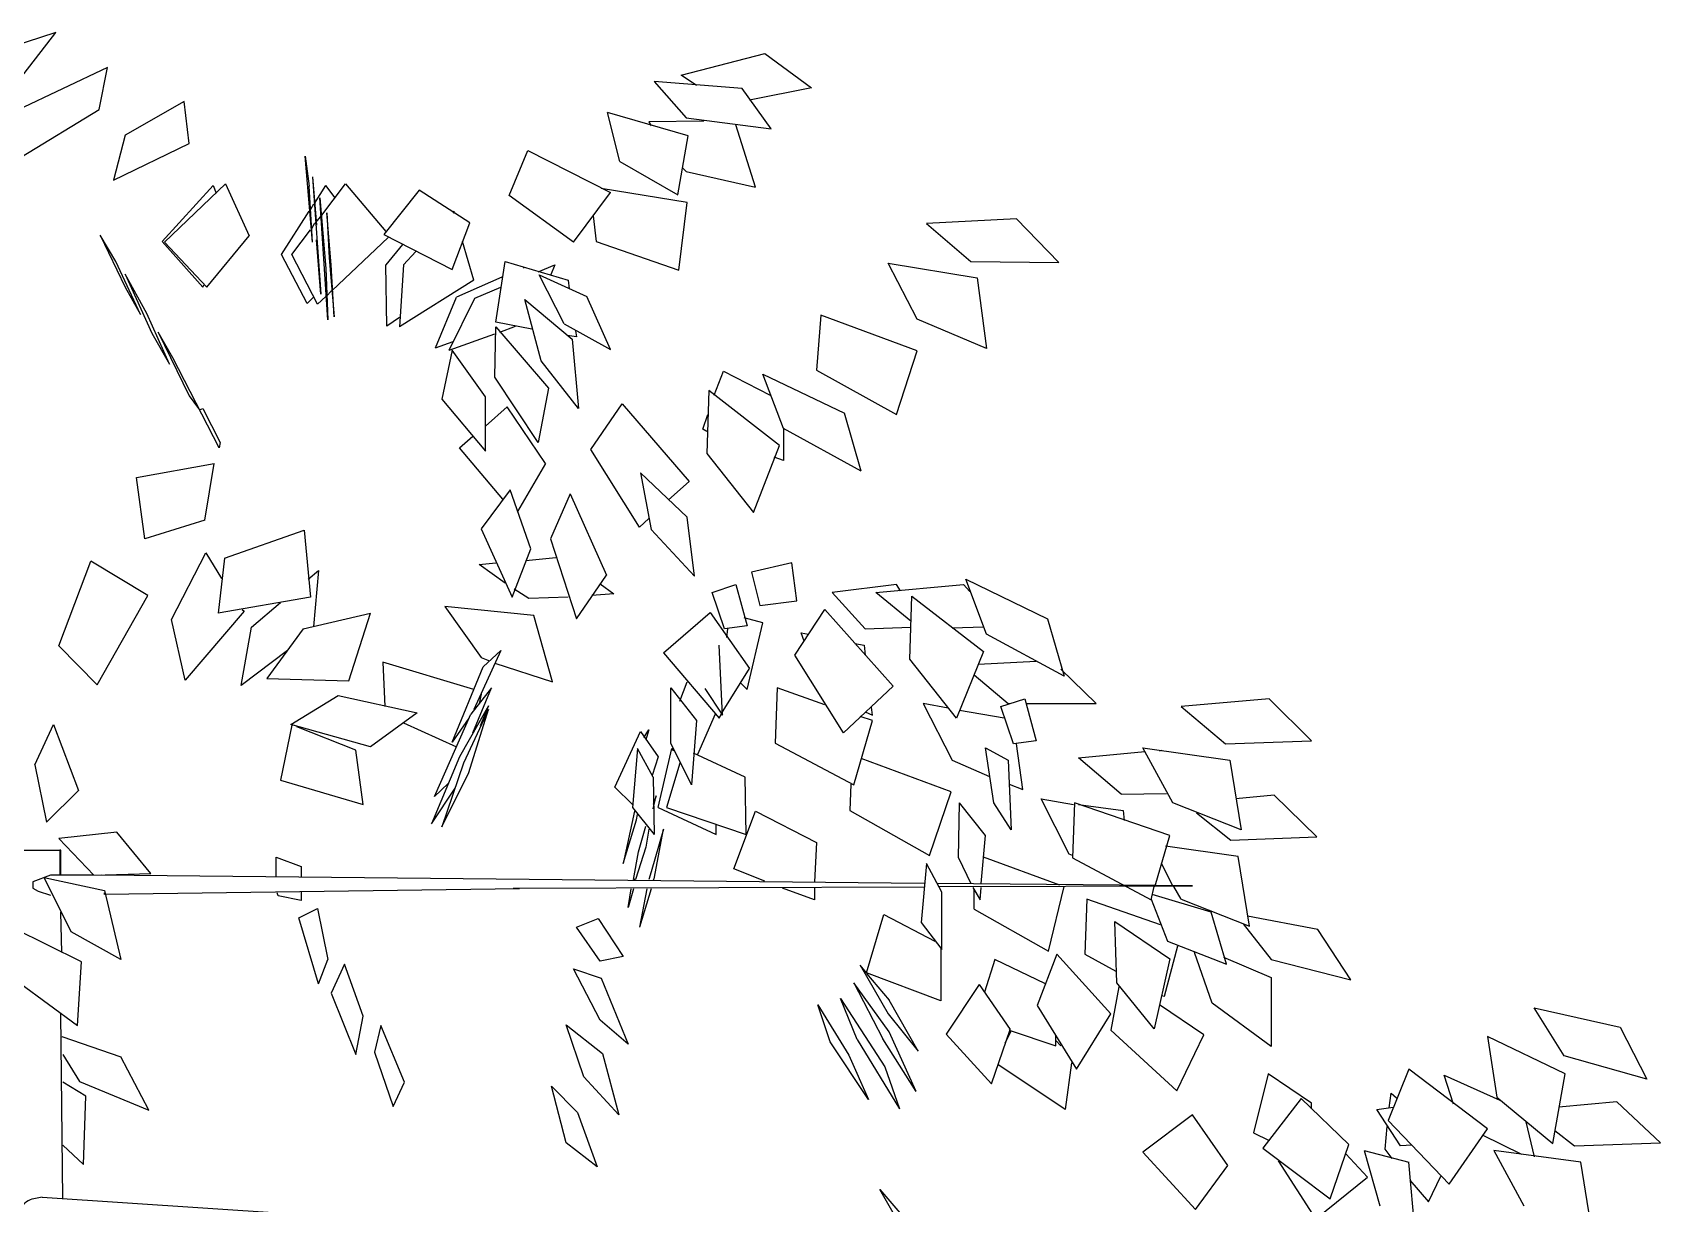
# Model space of a CAD drawing. Header units: millimetres. Extents: x 563079 to 571925, y 2063830 to 2067381.
# Drawn here: x 570873.1 to 570880.58, y 2066601.47 to 2066606.85 of the extents above; entities that cross this region are included whole.
import ezdxf

# ---------------------------------------------------------------- set-up
doc = ezdxf.new("R2010")
doc.units = ezdxf.units.MM
doc.header["$MEASUREMENT"] = 0
doc.layers.add('SO', color=48, linetype='Continuous')

# ---------------------------------------------------------------- blocks, each defined once
blk = doc.blocks.new('fasfsfsdf')
at = {"color": 99, "linetype": 'ByBlock'}
for p, q in [((596094.3826, 2065640.8156), (596094.0211, 2065640.6979)), ((596094.2114, 2065640.5944), (596094.3826, 2065640.8156)), ((596097.2559, 2065640.6194), (596097.6413, 2065640.7193)), ((596097.6413, 2065640.7193), (596097.8553, 2065640.5623)), ((596094.6205, 2065640.655), (596094.2066, 2065640.4588)), ((596094.5824, 2065640.4624), (596094.6205, 2065640.655)), ((596097.1322, 2065640.5908), (596097.2797, 2065640.4231)), ((596097.5366, 2065640.5587), (596097.1322, 2065640.5908)), ((596097.3273, 2065640.573), (596097.2559, 2065640.6194)), ((596097.6698, 2065640.3732), (596097.5366, 2065640.5587)), ((596097.8553, 2065640.5623), (596097.5699, 2065640.5052)), ((596094.2257, 2065640.2447), (596094.5824, 2065640.4624)), ((596094.9725, 2065640.4981), (596094.7014, 2065640.3446)), ((596094.9963, 2065640.3054), (596094.9725, 2065640.4981)), ((596097.2892, 2065640.3411), (596096.9182, 2065640.4481)), ((596096.9753, 2065640.2233), (596096.9182, 2065640.4481)), ((596097.3606, 2065640.4089), (596097.1085, 2065640.4053)), ((596097.1085, 2065640.4053), (596097.118, 2065640.3875)), ((596097.2797, 2065640.4231), (596097.6698, 2065640.3732)), ((596097.5984, 2065640.1056), (596097.5081, 2065640.391)), ((596094.7014, 2065640.3446), (596094.649, 2065640.1377)), ((596094.649, 2065640.1377), (596094.9963, 2065640.3054)), ((596097.2417, 2065640.0699), (596097.2892, 2065640.3411)), ((596095.5624, 2065639.8523), (596095.5291, 2065640.2483)), ((596095.5291, 2065640.2483), (596095.5481, 2065640.1092)), ((596096.4663, 2065640.0664), (596096.5519, 2065640.2733)), ((596096.5519, 2065640.2733), (596096.9324, 2065640.0806)), ((596096.9753, 2065640.2233), (596097.2417, 2065640.0699)), ((596095.5624, 2065640.152), (596095.5814, 2065639.9308)), ((596095.5624, 2065640.152), (596095.6005, 2065639.6132)), ((596097.2607, 2065640.1948), (596097.2797, 2065640.177)), ((596097.2797, 2065640.177), (596097.5984, 2065640.1056)), ((596094.8726, 2065639.8559), (596095.1057, 2065640.1127)), ((596095.1628, 2065640.1199), (596094.8821, 2065639.8523)), ((596095.1057, 2065640.1127), (596095.12, 2065640.0771)), ((596095.1628, 2065640.1199), (596095.2722, 2065639.8808)), ((596095.5624, 2065639.8523), (596095.5481, 2065640.1092)), ((596095.5719, 2065640.0307), (596095.6242, 2065640.1127)), ((596095.6005, 2065639.97), (596095.7146, 2065640.1199)), ((596095.6671, 2065640.0557), (596095.6242, 2065640.1127)), ((596095.7146, 2065640.1199), (596095.9002, 2065639.9022)), ((596096.0524, 2065640.0913), (596095.8906, 2065639.888)), ((596096.2855, 2065639.9415), (596096.0524, 2065640.0913)), ((596096.7612, 2065639.8523), (596096.4663, 2065640.0664)), ((596096.7612, 2065639.8523), (596096.9324, 2065640.0806)), ((596097.2845, 2065640.0342), (596096.8896, 2065640.0985)), ((596095.4197, 2065639.7952), (596095.5481, 2065639.995)), ((596095.5672, 2065640.0271), (596095.5529, 2065640.0021)), ((596095.6338, 2065639.4955), (596095.5957, 2065640.0557)), ((596095.5957, 2065640.0557), (596095.6242, 2065639.731)), ((596096.2094, 2065639.9879), (596096.2141, 2065639.995)), ((596096.2141, 2065639.9843), (596096.2141, 2065639.995)), ((596097.2464, 2065639.7238), (596097.2845, 2065640.0342)), ((596095.5576, 2065639.9129), (596095.5719, 2065639.9379)), ((596095.5719, 2065639.9379), (596095.5767, 2065639.9415)), ((596095.5767, 2065639.9415), (596095.6005, 2065639.97)), ((596095.648, 2065639.7488), (596095.629, 2065639.9879)), ((596095.629, 2065639.9879), (596095.6385, 2065639.7809)), ((596096.2046, 2065639.7274), (596096.2855, 2065639.9415)), ((596096.8516, 2065639.9736), (596096.8659, 2065639.8559)), ((596098.7972, 2065639.9593), (596098.3834, 2065639.9379)), ((596098.3834, 2065639.9379), (596098.5879, 2065639.7631)), ((596098.9923, 2065639.7595), (596098.7972, 2065639.9593)), ((596094.6585, 2065639.7631), (596094.5872, 2065639.8844)), ((596094.5872, 2065639.8844), (596094.7014, 2065639.6454)), ((596094.8726, 2065639.8559), (596095.0581, 2065639.6454)), ((596094.8821, 2065639.8523), (596095.0772, 2065639.6454)), ((596095.0772, 2065639.6454), (596095.2722, 2065639.8808)), ((596095.4673, 2065639.7952), (596095.5529, 2065639.9094)), ((596095.6005, 2065639.6132), (596095.5814, 2065639.863)), ((596095.9097, 2065639.8737), (596095.6528, 2065639.6311)), ((596095.8906, 2065639.888), (596096.2046, 2065639.7274)), ((596095.9763, 2065639.8416), (596095.9002, 2065639.7488)), ((596096.3045, 2065639.6775), (596096.2522, 2065639.8559)), ((596096.8659, 2065639.8559), (596097.2464, 2065639.7238)), ((596095.5386, 2065639.5704), (596095.4197, 2065639.7952)), ((596095.5862, 2065639.5669), (596095.4673, 2065639.7952)), ((596095.6385, 2065639.7809), (596095.6623, 2065639.5098)), ((596095.981, 2065639.7488), (596096.0381, 2065639.8095)), ((596094.7727, 2065639.5205), (596094.6585, 2065639.7631)), ((596094.8013, 2065639.524), (596094.7014, 2065639.706)), ((596094.7014, 2065639.706), (596094.825, 2065639.4348)), ((596095.6242, 2065639.731), (596095.6338, 2065639.4955)), ((596095.6623, 2065639.5098), (596095.648, 2065639.7488)), ((596095.9049, 2065639.467), (596095.9002, 2065639.7488)), ((596095.981, 2065639.7488), (596095.962, 2065639.4634)), ((596096.433, 2065639.6917), (596096.2236, 2065639.599)), ((596096.4044, 2065639.4848), (596096.4472, 2065639.7631)), ((596096.4472, 2065639.7631), (596096.7374, 2065639.6775)), ((596096.5329, 2065639.7345), (596096.5376, 2065639.7381)), ((596096.5995, 2065639.7167), (596096.6756, 2065639.7488)), ((596096.6042, 2065639.7024), (596096.823, 2065639.6025)), ((596096.7184, 2065639.4777), (596096.6042, 2065639.7024)), ((596096.6756, 2065639.7488), (596096.6565, 2065639.6989)), ((596098.3406, 2065639.4991), (596098.2074, 2065639.756)), ((596098.2074, 2065639.756), (596098.6165, 2065639.6882)), ((596098.5879, 2065639.7631), (596098.9923, 2065639.7595)), ((596094.7014, 2065639.6454), (596094.7727, 2065639.5205)), ((596095.0581, 2065639.6454), (596095.0629, 2065639.6561)), ((596095.648, 2065639.6275), (596095.629, 2065639.6061)), ((596095.6528, 2065639.6311), (596095.648, 2065639.6275)), ((596096.3045, 2065639.6775), (596095.962, 2065639.4634)), ((596096.3093, 2065639.5954), (596096.4282, 2065639.6454)), ((596096.7374, 2065639.6775), (596096.7422, 2065639.6382)), ((596098.6165, 2065639.6882), (596098.6593, 2065639.3635)), ((596095.5386, 2065639.5704), (596095.5672, 2065639.599)), ((596095.6242, 2065639.6025), (596095.5862, 2065639.5669)), ((596095.629, 2065639.6061), (596095.6242, 2065639.6025)), ((596096.1285, 2065639.3671), (596096.2236, 2065639.599)), ((596096.1903, 2065639.3564), (596096.3093, 2065639.5954)), ((596096.5376, 2065639.5883), (596096.7564, 2065639.4063)), ((596096.6137, 2065639.3064), (596096.5376, 2065639.5883)), ((596096.9324, 2065639.3599), (596096.823, 2065639.6025)), ((596094.9059, 2065639.2921), (596094.8013, 2065639.524)), ((596095.962, 2065639.5062), (596095.9049, 2065639.467)), ((596096.5709, 2065639.4527), (596096.4044, 2065639.4848)), ((596096.4234, 2065639.4384), (596096.4948, 2065639.467)), ((596096.7184, 2065639.4777), (596096.9324, 2065639.3599)), ((596097.8981, 2065639.5169), (596097.8791, 2065639.2636)), ((596098.3406, 2065639.3528), (596097.8981, 2065639.5169)), ((596098.6593, 2065639.3635), (596098.3406, 2065639.4991)), ((596094.825, 2065639.4348), (596094.9059, 2065639.2921)), ((596094.9202, 2065639.3207), (596094.8536, 2065639.4384)), ((596094.8536, 2065639.4384), (596094.9963, 2065639.1459)), ((596096.1285, 2065639.3671), (596096.2094, 2065639.3956)), ((596096.1903, 2065639.3564), (596096.3997, 2065639.4313)), ((596096.3997, 2065639.2315), (596096.4044, 2065639.4634)), ((596096.4044, 2065639.4634), (596096.647, 2065639.1815)), ((596096.7755, 2065639.417), (596096.7327, 2065639.4241)), ((596096.7564, 2065639.4063), (596096.785, 2065639.0888)), ((596096.7707, 2065639.4456), (596096.7755, 2065639.417)), ((596095.1343, 2065638.9068), (596094.9202, 2065639.3207)), ((596096.2046, 2065639.3564), (596096.157, 2065639.1316)), ((596096.3568, 2065639.1423), (596096.2046, 2065639.3564)), ((596098.2454, 2065639.0602), (596098.3406, 2065639.3528)), ((596096.785, 2065639.0888), (596096.6137, 2065639.3064)), ((596097.4082, 2065639.1494), (596097.451, 2065639.26)), ((596097.451, 2065639.26), (596097.665, 2065639.1494)), ((596097.7269, 2065638.996), (596097.6317, 2065639.2458)), ((596097.6317, 2065639.2458), (596098.0076, 2065639.0674)), ((596097.8791, 2065639.2636), (596098.2454, 2065639.0602)), ((596096.5995, 2065638.9318), (596096.3997, 2065639.2315)), ((596096.647, 2065639.1815), (596096.5995, 2065638.9318)), ((596097.3844, 2065639.1708), (596097.3749, 2065638.8818)), ((596097.7079, 2065638.9175), (596097.3844, 2065639.1708)), ((596094.9963, 2065639.1459), (596095.0391, 2065639.0888)), ((596096.157, 2065639.1316), (596096.3568, 2065638.8925)), ((596096.3568, 2065638.8925), (596096.3568, 2065639.1423)), ((596096.3568, 2065639.0067), (596096.4567, 2065639.0959)), ((596096.6328, 2065638.8355), (596096.4567, 2065639.0959)), ((596096.8421, 2065638.8997), (596096.9848, 2065639.1102)), ((596096.9848, 2065639.1102), (596097.294, 2065638.7534)), ((596095.0439, 2065639.0816), (596095.0581, 2065639.0888)), ((596095.0581, 2065639.0888), (596095.139, 2065638.9318)), ((596097.3558, 2065638.9924), (596097.3796, 2065639.0602)), ((596098.0837, 2065638.7998), (596098.0076, 2065639.0674)), ((596096.2379, 2065638.9068), (596096.2998, 2065638.9603)), ((596097.3749, 2065638.9817), (596097.3558, 2065638.9924)), ((596098.0837, 2065638.7998), (596097.7269, 2065638.996)), ((596097.7269, 2065638.9924), (596097.7269, 2065638.8497)), ((596095.139, 2065638.9318), (596095.1343, 2065638.9068)), ((596096.4377, 2065638.6713), (596096.2379, 2065638.9068)), ((596097.0656, 2065638.5429), (596096.8421, 2065638.8997)), ((596097.3749, 2065638.8818), (596097.5889, 2065638.6107)), ((596097.5889, 2065638.6107), (596097.7079, 2065638.9175)), ((596094.7537, 2065638.7712), (596095.1105, 2065638.8355)), ((596095.0677, 2065638.575), (596095.1105, 2065638.8355)), ((596096.6328, 2065638.8355), (596096.5043, 2065638.6142)), ((596097.7269, 2065638.8497), (596097.6841, 2065638.864)), ((596094.7917, 2065638.4894), (596094.7537, 2065638.7712)), ((596097.2845, 2065638.5893), (596097.0704, 2065638.7926)), ((596097.0704, 2065638.7926), (596097.118, 2065638.5322)), ((596097.294, 2065638.7534), (596097.1988, 2065638.6678)), ((596096.471, 2065638.7141), (596096.3378, 2065638.5358)), ((596096.5662, 2065638.443), (596096.471, 2065638.7141)), ((596096.7469, 2065638.6963), (596096.6565, 2065638.4894)), ((596096.7469, 2065638.6963), (596096.9134, 2065638.3217)), ((596095.0677, 2065638.575), (596094.7917, 2065638.4894)), ((596097.1085, 2065638.5821), (596097.0656, 2065638.5429)), ((596097.3178, 2065638.3181), (596097.2845, 2065638.5893)), ((596095.158, 2065638.4002), (596095.5243, 2065638.5286)), ((596095.5243, 2065638.5286), (596095.5529, 2065638.2218)), ((596096.3378, 2065638.5358), (596096.4805, 2065638.2218)), ((596097.118, 2065638.5322), (596097.3178, 2065638.3181)), ((596094.9154, 2065638.1183), (596095.0724, 2065638.4252)), ((596095.0724, 2065638.4252), (596095.1438, 2065638.3074)), ((596096.4805, 2065638.2218), (596096.5662, 2065638.443)), ((596096.6565, 2065638.4894), (596096.7755, 2065638.1219)), ((596094.3969, 2065637.997), (596094.5444, 2065638.3859)), ((596094.806, 2065638.2289), (596094.5444, 2065638.3859)), ((596095.158, 2065638.4002), (596095.1295, 2065638.1469)), ((596096.3283, 2065638.3716), (596096.4044, 2065638.3788)), ((596096.4472, 2065638.286), (596096.3283, 2065638.3716)), ((596096.5424, 2065638.3895), (596096.6803, 2065638.4037)), ((596097.7649, 2065638.3788), (596097.5794, 2065638.336)), ((596097.7887, 2065638.2039), (596097.7649, 2065638.3788)), ((596095.5434, 2065638.3038), (596095.5909, 2065638.3431)), ((596095.5909, 2065638.3431), (596095.5672, 2065638.0862)), ((596096.7755, 2065638.1219), (596096.9134, 2065638.3217)), ((596096.8849, 2065638.2824), (596096.9467, 2065638.2361)), ((596097.3986, 2065638.2432), (596097.5081, 2065638.2789)), ((596097.5081, 2065638.2789), (596097.5604, 2065638.0898)), ((596097.5794, 2065638.336), (596097.6175, 2065638.1825)), ((596098.2454, 2065638.2789), (596097.9505, 2065638.2432)), ((596098.1503, 2065638.2432), (596098.5546, 2065638.2789)), ((596098.2644, 2065638.2503), (596098.2454, 2065638.2789)), ((596098.5546, 2065638.2789), (596098.5832, 2065638.2468)), ((596098.6593, 2065638.0505), (596098.5641, 2065638.3038)), ((596098.5641, 2065638.3038), (596098.94, 2065638.1219)), ((596094.5729, 2065637.8186), (596094.806, 2065638.2289)), ((596095.5529, 2065638.2218), (596095.1295, 2065638.1469)), ((596095.2817, 2065638.0826), (596095.4149, 2065638.1968)), ((596096.5566, 2065638.2146), (596096.49, 2065638.2575)), ((596096.7374, 2065638.2218), (596096.5566, 2065638.2146)), ((596096.9467, 2065638.2361), (596096.8468, 2065638.2289)), ((596097.4557, 2065638.0755), (596097.3986, 2065638.2432)), ((596097.6175, 2065638.1825), (596097.7887, 2065638.2039)), ((596098.1027, 2065638.0755), (596097.9505, 2065638.2432)), ((596098.312, 2065638.1112), (596098.1503, 2065638.2432)), ((596098.3073, 2065637.9364), (596098.3168, 2065638.2254)), ((596098.3168, 2065638.2254), (596098.645, 2065637.972)), ((596095.2484, 2065638.1576), (596094.9773, 2065637.84)), ((596095.2389, 2065638.1647), (596095.2484, 2065638.1576)), ((596095.5196, 2065638.0755), (596095.8288, 2065638.1469)), ((596095.7289, 2065637.8365), (596095.8288, 2065638.1469)), ((596096.5804, 2065638.1362), (596096.1713, 2065638.179)), ((596096.1713, 2065638.179), (596096.3378, 2065637.9435)), ((596096.6661, 2065637.8329), (596096.5804, 2065638.1362)), ((596097.1751, 2065637.9649), (596097.3891, 2065638.1504)), ((596097.3891, 2065638.1504), (596097.5699, 2065637.8935)), ((596097.6317, 2065638.104), (596097.5461, 2065638.1255)), ((596097.7792, 2065637.9542), (596097.9172, 2065638.1647)), ((596097.9172, 2065638.1647), (596098.2311, 2065637.8115)), ((596098.94, 2065638.1219), (596099.0161, 2065637.8579)), ((596094.9773, 2065637.84), (596094.9154, 2065638.1183)), ((596095.2342, 2065637.8151), (596095.2817, 2065638.0826)), ((596095.5196, 2065638.0755), (596095.3531, 2065637.8472)), ((596097.5604, 2065638.0898), (596097.4557, 2065638.0755)), ((596097.47, 2065638.0755), (596097.4652, 2065638.0363)), ((596097.5604, 2065637.7972), (596097.6317, 2065638.104)), ((596097.822, 2065638.0184), (596097.8078, 2065638.0577)), ((596097.8078, 2065638.0577), (596097.8411, 2065638.0505)), ((596098.1027, 2065638.0755), (596098.312, 2065638.0826)), ((596098.645, 2065638.0826), (596098.5023, 2065638.0791)), ((596099.0161, 2065637.8579), (596098.6593, 2065638.0505)), ((596094.3969, 2065637.997), (596094.5729, 2065637.8186)), ((596095.4482, 2065637.9756), (596095.2342, 2065637.8151)), ((596096.4282, 2065637.9756), (596096.3045, 2065637.7044)), ((596096.3473, 2065637.9007), (596096.4282, 2065637.9756)), ((596097.4462, 2065637.6795), (596097.4319, 2065638.0006)), ((596098.0551, 2065638.0077), (596098.0979, 2065638.0006)), ((596098.0979, 2065638.0006), (596098.1027, 2065637.9542)), ((596098.645, 2065637.972), (596098.5213, 2065637.6652)), ((596096.3045, 2065637.7972), (596095.8859, 2065637.9221)), ((596095.8859, 2065637.9221), (596095.8954, 2065637.7187)), ((596096.2046, 2065637.5546), (596096.3473, 2065637.9007)), ((596096.3378, 2065637.9435), (596096.3759, 2065637.9292)), ((596096.3997, 2065637.9185), (596096.6661, 2065637.8329)), ((596097.1751, 2065637.9649), (596097.4319, 2065637.6652)), ((596098.0028, 2065637.5974), (596097.7792, 2065637.9542)), ((596098.5213, 2065637.6652), (596098.3073, 2065637.9364)), ((596098.8876, 2065637.9257), (596098.6212, 2065637.9114)), ((596095.3531, 2065637.8472), (596095.7289, 2065637.8365)), ((596097.2512, 2065637.7437), (596097.2845, 2065637.8329)), ((596097.4415, 2065637.6866), (596097.5699, 2065637.8935)), ((596097.5271, 2065637.8293), (596097.5604, 2065637.7972)), ((596098.6022, 2065637.865), (596098.7592, 2065637.733)), ((596099.1635, 2065637.733), (596099.0018, 2065637.89)), ((596095.4625, 2065637.6367), (596095.6813, 2065637.7687)), ((596095.6813, 2065637.7687), (596096.0429, 2065637.6902)), ((596096.3854, 2065637.8043), (596096.2902, 2065637.683)), ((596096.2998, 2065637.5974), (596096.3854, 2065637.8043)), ((596096.3378, 2065637.7758), (596096.3283, 2065637.733)), ((596097.2084, 2065637.551), (596097.2084, 2065637.8043)), ((596097.2084, 2065637.8043), (596097.3273, 2065637.6545)), ((596097.3653, 2065637.8008), (596097.4462, 2065637.6795)), ((596097.6983, 2065637.8043), (596097.6888, 2065637.551)), ((596097.9172, 2065637.7259), (596097.6983, 2065637.8043)), ((596098.2311, 2065637.8115), (596098.0028, 2065637.5974)), ((596098.7259, 2065637.7187), (596098.8353, 2065637.7544)), ((596098.8353, 2065637.7544), (596098.8876, 2065637.5617)), ((596099.958, 2065637.7544), (596099.5536, 2065637.7187)), ((596100.153, 2065637.5617), (596099.958, 2065637.7544)), ((596096.0429, 2065637.6902), (596095.8288, 2065637.5332)), ((596096.1237, 2065637.3048), (596096.2902, 2065637.683)), ((596096.3711, 2065637.7223), (596096.2379, 2065637.4868)), ((596096.3711, 2065637.7044), (596096.2569, 2065637.4583)), ((596096.2807, 2065637.4155), (596096.3711, 2065637.7044)), ((596096.3711, 2065637.7223), (596096.3331, 2065637.6295)), ((596097.4129, 2065637.683), (596097.332, 2065637.4975)), ((596097.4319, 2065637.6652), (596097.4415, 2065637.683)), ((596097.4415, 2065637.683), (596097.4415, 2065637.6866)), ((596098.136, 2065637.6545), (596098.0789, 2065637.6723)), ((596098.1027, 2065637.6937), (596098.136, 2065637.6795)), ((596098.136, 2065637.6795), (596098.1312, 2065637.7152)), ((596098.4833, 2065637.7116), (596098.3691, 2065637.733)), ((596098.3691, 2065637.733), (596098.5023, 2065637.4725)), ((596098.7402, 2065637.6652), (596098.5356, 2065637.7009)), ((596098.783, 2065637.5475), (596098.7259, 2065637.7187)), ((596098.7592, 2065637.733), (596098.7687, 2065637.733)), ((596098.8401, 2065637.733), (596099.1635, 2065637.733)), ((596099.5536, 2065637.7187), (596099.7582, 2065637.5475)), ((596094.2875, 2065637.4511), (596094.3731, 2065637.6367)), ((596094.3731, 2065637.6367), (596094.4873, 2065637.3334)), ((596095.4673, 2065637.6331), (596095.4149, 2065637.3798)), ((596095.8288, 2065637.5332), (596095.4625, 2065637.6367)), ((596095.7622, 2065637.5189), (596095.491, 2065637.626)), ((596095.981, 2065637.6438), (596096.2236, 2065637.5332)), ((596096.2807, 2065637.6652), (596096.2046, 2065637.5546)), ((596096.3045, 2065637.6045), (596096.3045, 2065637.6081)), ((596096.9515, 2065637.3477), (596097.0704, 2065637.6045)), ((596097.0704, 2065637.6045), (596097.1513, 2065637.4868)), ((596097.0847, 2065637.576), (596097.1085, 2065637.6117)), ((596097.1085, 2065637.6117), (596097.0942, 2065637.5653)), ((596097.3273, 2065637.6545), (596097.3035, 2065637.3584)), ((596098.0504, 2065637.3584), (596098.136, 2065637.6545)), ((596097.0561, 2065637.5261), (596097.0323, 2065637.2549)), ((596097.1275, 2065637.394), (596097.0561, 2065637.5261)), ((596097.1513, 2065637.2549), (596097.2131, 2065637.5261)), ((596097.3035, 2065637.3584), (596097.2084, 2065637.551)), ((596097.2226, 2065637.5154), (596097.2131, 2065637.5261)), ((596097.6888, 2065637.551), (596098.0504, 2065637.3584)), ((596098.6545, 2065637.5296), (596098.7592, 2065637.4725)), ((596098.6926, 2065637.2763), (596098.6545, 2065637.5296)), ((596098.8876, 2065637.5617), (596098.783, 2065637.5475)), ((596098.8258, 2065637.337), (596098.7972, 2065637.5475)), ((596099.5156, 2065637.2763), (596099.3776, 2065637.5296)), ((596099.3776, 2065637.5296), (596099.7772, 2065637.4725)), ((596099.7582, 2065637.5475), (596100.153, 2065637.5617)), ((596094.2875, 2065637.4511), (596094.3398, 2065637.1871)), ((596095.7955, 2065637.2692), (596095.7622, 2065637.5189)), ((596096.2379, 2065637.4868), (596096.1095, 2065637.18)), ((596096.2569, 2065637.4583), (596096.157, 2065637.1657)), ((596097.1513, 2065637.4868), (596097.1227, 2065637.4012)), ((596097.2512, 2065637.4583), (596097.1893, 2065637.2549)), ((596097.5509, 2065637.394), (596097.313, 2065637.5046)), ((596098.4975, 2065637.3263), (596098.0837, 2065637.4797)), ((596098.5023, 2065637.4725), (596098.6736, 2065637.3976)), ((596098.7592, 2065637.4725), (596098.7735, 2065637.1514)), ((596099.0827, 2065637.4832), (596099.3871, 2065637.5118)), ((596099.2777, 2065637.3156), (596099.0827, 2065637.4832)), ((596099.4537, 2065637.5154), (596099.4632, 2065637.5189)), ((596099.4632, 2065637.5189), (596099.4632, 2065637.5154)), ((596099.7772, 2065637.4725), (596099.8295, 2065637.1514)), ((596095.4149, 2065637.3798), (596095.7955, 2065637.2692)), ((596096.157, 2065637.1657), (596096.2807, 2065637.4155)), ((596097.1275, 2065637.394), (596097.1322, 2065637.13)), ((596097.5556, 2065637.13), (596097.5509, 2065637.394)), ((596094.4873, 2065637.3334), (596094.3398, 2065637.1871)), ((596096.1095, 2065637.18), (596096.2189, 2065637.3441)), ((596096.1237, 2065637.3048), (596096.1856, 2065637.3655)), ((596097.0323, 2065637.2692), (596096.9515, 2065637.3477)), ((596097.1418, 2065637.3084), (596097.1275, 2065637.2692)), ((596097.1275, 2065637.2478), (596097.1418, 2065637.3084)), ((596098.0361, 2065637.3619), (596098.0313, 2065637.2406)), ((596098.3976, 2065637.0337), (596098.4975, 2065637.3263)), ((596098.7639, 2065637.3619), (596098.8258, 2065637.337)), ((596099.2777, 2065637.3156), (596099.487, 2065637.3191)), ((596099.9818, 2065637.312), (596099.8057, 2065637.2941)), ((596100.1768, 2065637.1193), (596099.9818, 2065637.312)), ((596097.0419, 2065637.2371), (596096.9895, 2065636.998)), ((596097.0323, 2065637.2549), (596097.1322, 2065637.13)), ((596097.0514, 2065637.1978), (596097.0561, 2065637.2228)), ((596097.1513, 2065637.2549), (596097.4177, 2065637.13)), ((596097.1893, 2065637.2549), (596097.5556, 2065637.13)), ((596097.4985, 2065636.973), (596097.5984, 2065637.2371)), ((596097.5984, 2065637.2371), (596097.8791, 2065637.0943)), ((596098.0313, 2065637.2406), (596098.3976, 2065637.0337)), ((596098.5308, 2065637.023), (596098.5356, 2065637.2763)), ((596098.6545, 2065637.1265), (596098.5356, 2065637.2763)), ((596098.7735, 2065637.1514), (596098.6926, 2065637.2763)), ((596099.0399, 2065637.0408), (596098.9114, 2065637.2941)), ((596098.9114, 2065637.2941), (596099.0589, 2065637.2692)), ((596099.0636, 2065637.2763), (596099.0541, 2065637.023)), ((596099.5013, 2065637.1265), (596099.0636, 2065637.2763)), ((596099.0827, 2065637.2692), (596099.2872, 2065637.2406)), ((596099.2872, 2065637.2406), (596099.292, 2065637.1942)), ((596099.8295, 2065637.1514), (596099.5156, 2065637.2763)), ((596099.625, 2065637.2299), (596099.782, 2065637.1051)), ((596096.9895, 2065636.998), (596097.0514, 2065637.1978)), ((596097.0609, 2065637.0515), (596097.0942, 2065637.1693)), ((596097.1085, 2065637.155), (596097.0942, 2065637.0729)), ((596097.1751, 2065637.155), (596097.118, 2065636.9588)), ((596097.1322, 2065636.9267), (596097.1751, 2065637.155)), ((596097.4177, 2065637.13), (596097.4177, 2065637.1764)), ((596094.6633, 2065637.1407), (596094.3969, 2065637.1122)), ((596094.3969, 2065637.1122), (596094.5586, 2065636.9445)), ((596094.8203, 2065636.9516), (596094.6633, 2065637.1407)), ((596097.0942, 2065637.0729), (596097.0466, 2065636.9231)), ((596097.8791, 2065637.0943), (596097.8696, 2065636.9124)), ((596098.6355, 2065636.9053), (596098.6545, 2065637.1265)), ((596099.4347, 2065636.8945), (596099.5013, 2065637.1265)), ((596099.8153, 2065637.0301), (596099.4823, 2065637.0765)), ((596099.782, 2065637.1051), (596100.1768, 2065637.1193)), ((596094.1733, 2065637.0587), (596094.4064, 2065637.0587)), ((596094.3731, 2065637.0587), (596094.3826, 2065637.0587)), ((596094.4064, 2065637.0587), (596094.4017, 2065637.0587)), ((596094.4017, 2065637.0587), (596094.4017, 2065636.9445)), ((596094.4064, 2065636.9445), (596094.4064, 2065637.0587)), ((596095.3959, 2065637.0266), (596095.5101, 2065636.9837)), ((596095.3959, 2065636.9374), (596095.3959, 2065637.0266)), ((596097.0371, 2065636.9231), (596097.0609, 2065637.0515)), ((596098.3834, 2065636.998), (596098.3596, 2065636.7269)), ((596098.4547, 2065636.866), (596098.3834, 2065636.998)), ((596098.5308, 2065637.023), (596098.5879, 2065636.9053)), ((596098.997, 2065636.8981), (596098.645, 2065637.0266)), ((596099.0541, 2065637.0337), (596099.0399, 2065637.0408)), ((596099.0541, 2065637.023), (596099.4157, 2065636.8303)), ((596099.5156, 2065636.8945), (596099.4632, 2065636.998)), ((596099.8676, 2065636.709), (596099.8153, 2065637.0301)), ((596094.3589, 2065636.9445), (596094.278, 2065636.9124)), ((596094.454, 2065636.684), (596094.3303, 2065636.9338)), ((596094.3303, 2065636.9338), (596094.6062, 2065636.8731)), ((596094.5539, 2065636.9445), (596094.3589, 2065636.9445)), ((596094.5586, 2065636.9445), (596094.8203, 2065636.9516)), ((596098.3739, 2065636.9053), (596094.5919, 2065636.9445)), ((596095.5101, 2065636.9837), (596095.5101, 2065636.9374)), ((596097.0466, 2065636.9231), (596097.0371, 2065636.9231)), ((596097.118, 2065636.9588), (596097.1085, 2065636.9231)), ((596097.1275, 2065636.9231), (596097.1322, 2065636.9267)), ((596097.6413, 2065636.916), (596097.4985, 2065636.973)), ((596094.278, 2065636.9124), (596094.278, 2065636.8838)), ((596094.278, 2065636.8838), (596094.3018, 2065636.8696)), ((596094.3018, 2065636.8696), (596094.3589, 2065636.8517)), ((596096.5138, 2065636.8803), (596094.6062, 2065636.8553)), ((596094.6062, 2065636.8731), (596094.6823, 2065636.5556)), ((596094.6062, 2065636.8553), (596094.6062, 2065636.8624)), ((596095.4054, 2065636.8482), (596095.4007, 2065636.8624)), ((596095.5101, 2065636.8268), (596095.4054, 2065636.8482)), ((596095.5101, 2065636.866), (596095.5101, 2065636.8268)), ((596096.4853, 2065636.8838), (596098.374, 2065636.8908)), ((596097.0371, 2065636.8803), (596097.0133, 2065636.7946)), ((596097.0133, 2065636.7946), (596097.0276, 2065636.8803)), ((596097.118, 2065636.8803), (596097.0656, 2065636.7055)), ((596097.0989, 2065636.8803), (596097.0656, 2065636.7055)), ((596097.8696, 2065636.8303), (596097.7221, 2065636.8838)), ((596097.8696, 2065636.8838), (596097.8696, 2065636.8303)), ((596099.6059, 2065636.8945), (596098.4335, 2065636.9052)), ((596098.4412, 2065636.891), (596099.6059, 2065636.8945)), ((596098.4547, 2065636.602), (596098.4547, 2065636.866)), ((596098.5974, 2065636.8874), (596098.6307, 2065636.8303)), ((596098.6022, 2065636.7875), (596098.6022, 2065636.8767)), ((596098.6307, 2065636.8303), (596098.6355, 2065636.8874)), ((596098.9447, 2065636.5949), (596099.0161, 2065636.891)), ((596099.4157, 2065636.8303), (596099.4299, 2065636.891)), ((596099.6916, 2065636.7732), (596099.4204, 2065636.8553)), ((596099.4299, 2065636.891), (596099.4347, 2065636.8945)), ((596099.5203, 2065636.891), (596099.5156, 2065636.8945)), ((596099.5536, 2065636.8339), (596099.5203, 2065636.891)), ((596095.5006, 2065636.7483), (596095.5862, 2065636.7911)), ((596095.5862, 2065636.7911), (596095.6338, 2065636.5556)), ((596098.6022, 2065636.7875), (596098.9447, 2065636.5949)), ((596099.1207, 2065636.8339), (596099.1112, 2065636.5806)), ((596099.4585, 2065636.7162), (596099.1207, 2065636.8339)), ((596099.4157, 2065636.8339), (596099.4918, 2065636.6412)), ((596099.5536, 2065636.8339), (596099.8676, 2065636.709)), ((596094.4112, 2065636.5877), (596094.4064, 2065636.7732)), ((596095.5909, 2065636.445), (596095.5006, 2065636.7483)), ((596096.7755, 2065636.7055), (596096.8754, 2065636.7447)), ((596096.8849, 2065636.5485), (596096.7755, 2065636.7055)), ((596096.8754, 2065636.7447), (596096.9895, 2065636.5699)), ((596098.1075, 2065636.495), (596098.1883, 2065636.7625)), ((596098.1883, 2065636.7625), (596098.4214, 2065636.6412)), ((596098.3596, 2065636.7269), (596098.4547, 2065636.602)), ((596099.2587, 2065636.4486), (596099.2492, 2065636.7304)), ((596099.2492, 2065636.7304), (596099.5013, 2065636.5592)), ((596099.7629, 2065636.5342), (596099.6916, 2065636.7732)), ((596099.839, 2065636.7197), (596099.9675, 2065636.5556)), ((596100.1816, 2065636.6947), (596099.8581, 2065636.7554)), ((596094.5016, 2065636.5449), (596094.1924, 2065636.6983)), ((596094.6823, 2065636.5556), (596094.454, 2065636.684)), ((596099.4918, 2065636.6412), (596099.7629, 2065636.5342)), ((596100.3338, 2065636.4628), (596100.1816, 2065636.6947)), ((596095.5909, 2065636.445), (596095.6338, 2065636.5556)), ((596096.9895, 2065636.5699), (596096.8849, 2065636.5485)), ((596098.45, 2065636.6056), (596098.45, 2065636.3665)), ((596098.6973, 2065636.5556), (596098.6498, 2065636.4058)), ((596098.9304, 2065636.445), (596098.6973, 2065636.5556)), ((596098.9828, 2065636.5806), (596098.8924, 2065636.3451)), ((596099.2301, 2065636.3059), (596098.9828, 2065636.5806)), ((596099.1112, 2065636.5806), (596099.2539, 2065636.5021)), ((596099.5013, 2065636.5592), (596099.4299, 2065636.2381)), ((596099.4775, 2065636.3879), (596099.5393, 2065636.6198)), ((596099.6963, 2065636.3558), (596099.6155, 2065636.5877)), ((596099.7487, 2065636.5663), (596099.9675, 2065636.4735)), ((596099.9675, 2065636.5556), (596100.3338, 2065636.4628)), ((596094.4825, 2065636.2523), (596094.5016, 2065636.5449)), ((596095.7099, 2065636.5342), (596095.648, 2065636.4022)), ((596095.7955, 2065636.2952), (596095.7099, 2065636.5342)), ((596096.8849, 2065636.2773), (596096.7612, 2065636.5128)), ((596096.7612, 2065636.5128), (596096.8896, 2065636.47)), ((596098.1075, 2065636.495), (596098.0789, 2065636.5306)), ((596098.0789, 2065636.5306), (596098.2074, 2065636.3059)), ((596098.45, 2065636.3665), (596098.1075, 2065636.495)), ((596098.1075, 2065636.4914), (596098.2121, 2065636.3701)), ((596094.2161, 2065636.4486), (596094.4825, 2065636.2523)), ((596095.648, 2065636.4022), (596095.7622, 2065636.1203)), ((596096.8896, 2065636.47), (596097.0133, 2065636.1667)), ((596098.2121, 2065636.2238), (596098.0504, 2065636.4486)), ((596098.0504, 2065636.4486), (596098.1836, 2065636.1917)), ((596098.626, 2065636.4414), (596098.4738, 2065636.2131)), ((596098.626, 2065636.4414), (596098.7687, 2065636.2345)), ((596099.2682, 2065636.4307), (596099.2301, 2065636.2309)), ((596099.4299, 2065636.2381), (596099.2587, 2065636.4486)), ((596099.9675, 2065636.4735), (596099.9675, 2065636.156)), ((596097.8839, 2065636.3487), (596098.0266, 2065636.1168)), ((596097.941, 2065636.1774), (596097.8839, 2065636.3487)), ((596098.0646, 2065636.1881), (596097.9885, 2065636.3772)), ((596097.9885, 2065636.3772), (596098.1931, 2065636.0632)), ((596098.3453, 2065636.1346), (596098.2121, 2065636.3701)), ((596098.8924, 2065636.3451), (596099.0732, 2065636.0525)), ((596099.6583, 2065636.2095), (596099.4537, 2065636.3487)), ((596099.4632, 2065636.3915), (596099.4775, 2065636.3879)), ((596099.9675, 2065636.156), (596099.6963, 2065636.3558)), ((596101.3138, 2065636.1132), (596101.1758, 2065636.3344)), ((596101.1758, 2065636.3344), (596101.5706, 2065636.2452)), ((596094.4159, 2065635.4567), (596094.4064, 2065636.3059)), ((596095.7622, 2065636.1203), (596095.7955, 2065636.2952)), ((596095.8764, 2065636.2523), (596095.8478, 2065636.131)), ((596095.9858, 2065635.9919), (596095.8764, 2065636.2523)), ((596096.7279, 2065636.2559), (596096.8944, 2065636.1239)), ((596096.8088, 2065636.0169), (596096.7279, 2065636.2559)), ((596097.0133, 2065636.1667), (596096.8849, 2065636.2773)), ((596098.2074, 2065636.3059), (596098.3453, 2065636.1346)), ((596099.0732, 2065636.0525), (596099.2301, 2065636.3059)), ((596094.4112, 2065636.2024), (596094.6823, 2065636.1096)), ((596098.117, 2065635.9134), (596097.941, 2065636.1774)), ((596098.0646, 2065636.1881), (596098.2597, 2065635.8706)), ((596098.3358, 2065635.9491), (596098.1836, 2065636.1917)), ((596098.3358, 2065635.9491), (596098.2121, 2065636.2238)), ((596098.4738, 2065636.2131), (596098.6831, 2065635.9848)), ((596098.6831, 2065635.9848), (596098.7687, 2065636.2345)), ((596098.7449, 2065636.1738), (596098.7735, 2065636.2274)), ((596098.7687, 2065636.2345), (596098.7639, 2065636.2309)), ((596098.7639, 2065636.2309), (596098.978, 2065636.1596)), ((596098.978, 2065636.1596), (596098.978, 2065636.206)), ((596098.978, 2065636.1845), (596099.0018, 2065636.1596)), ((596099.2301, 2065636.2309), (596099.5346, 2065635.9526)), ((596099.5346, 2065635.9526), (596099.6583, 2065636.2095)), ((596101.3185, 2065636.0311), (596100.9617, 2065636.2024)), ((596100.9617, 2065636.2024), (596101.0045, 2065635.9241)), ((596101.5706, 2065636.2452), (596101.6943, 2065636.0062)), ((596094.4159, 2065636.1203), (596094.492, 2065635.9955)), ((596094.8108, 2065635.8634), (596094.6823, 2065636.1096)), ((596095.8478, 2065636.131), (596095.9335, 2065635.8813)), ((596096.8944, 2065636.1239), (596096.9705, 2065635.842)), ((596098.0266, 2065636.1168), (596098.117, 2065635.9134)), ((596101.6943, 2065636.0062), (596101.3138, 2065636.1132)), ((596098.1931, 2065636.0632), (596098.2597, 2065635.8706)), ((596099.0208, 2065635.867), (596098.7116, 2065636.0739)), ((596099.0494, 2065636.0811), (596099.0208, 2065635.867)), ((596099.9532, 2065636.0311), (596099.8866, 2065635.76)), ((596100.153, 2065635.8956), (596099.9532, 2065636.0311)), ((596100.6002, 2065636.0525), (596100.505, 2065635.8171)), ((596100.9617, 2065635.7778), (596100.6002, 2065636.0525)), ((596101.2614, 2065635.71), (596101.3185, 2065636.0311)), ((596094.5206, 2065635.9277), (596094.4159, 2065635.9919)), ((596094.492, 2065635.9955), (596094.8108, 2065635.8634)), ((596095.9335, 2065635.8813), (596095.9858, 2065635.9919)), ((596096.6613, 2065635.974), (596096.7802, 2065635.8527)), ((596096.7279, 2065635.7136), (596096.6613, 2065635.974)), ((596096.9705, 2065635.842), (596096.8088, 2065636.0169)), ((596100.8047, 2065635.892), (596100.7619, 2065636.024)), ((596100.7619, 2065636.024), (596101.0188, 2065635.9098)), ((596094.5111, 2065635.6137), (596094.5206, 2065635.9277)), ((596100.1054, 2065635.917), (596099.9294, 2065635.6886)), ((596100.3243, 2065635.7065), (596100.1054, 2065635.917)), ((596100.153, 2065635.8706), (596100.153, 2065635.8956)), ((596100.4527, 2065635.867), (596100.5288, 2065635.8777)), ((596100.5098, 2065635.8741), (596100.5193, 2065635.9419)), ((596100.5193, 2065635.9419), (596100.5431, 2065635.9205)), ((596101.0045, 2065635.9241), (596101.2614, 2065635.71)), ((596101.5564, 2065635.9027), (596101.29, 2065635.8777)), ((596101.7562, 2065635.7136), (596101.5564, 2065635.9027)), ((596096.7802, 2065635.8527), (596096.8706, 2065635.603)), ((596099.6059, 2065635.842), (596099.3776, 2065635.6708)), ((596099.7677, 2065635.6101), (596099.6059, 2065635.842)), ((596100.5621, 2065635.6993), (596100.4527, 2065635.867)), ((596100.505, 2065635.8171), (596100.7857, 2065635.5245)), ((596101.1377, 2065635.8099), (596101.1758, 2065635.6494)), ((596099.8866, 2065635.76), (596099.958, 2065635.7243)), ((596100.4908, 2065635.6851), (596100.5003, 2065635.7885)), ((596100.7857, 2065635.5245), (596100.9617, 2065635.7778)), ((596101.1187, 2065635.6601), (596100.9379, 2065635.7493)), ((596101.2709, 2065635.7707), (596101.3613, 2065635.6993)), ((596094.4159, 2065635.7029), (596094.5111, 2065635.6137)), ((596096.8706, 2065635.603), (596096.7279, 2065635.7136)), ((596099.3776, 2065635.6708), (596099.6202, 2065635.4068)), ((596099.9294, 2065635.6886), (596100.2386, 2065635.4567)), ((596100.2386, 2065635.4567), (596100.3243, 2065635.7065)), ((596100.31, 2065635.6636), (596100.4099, 2065635.5566)), ((596100.3956, 2065635.6779), (596100.467, 2065635.4246)), ((596100.3956, 2065635.6779), (596100.6002, 2065635.6244)), ((596100.5241, 2065635.6422), (596100.4908, 2065635.6851)), ((596100.6145, 2065635.7029), (596100.5621, 2065635.6993)), ((596101.3899, 2065635.6244), (596100.9903, 2065635.6779)), ((596100.9903, 2065635.6779), (596101.1282, 2065635.4246)), ((596101.3613, 2065635.6993), (596101.7562, 2065635.7136)), ((596099.6202, 2065635.4068), (596099.7677, 2065635.6101)), ((596100.172, 2065635.3639), (596100.0008, 2065635.6315)), ((596100.6287, 2065635.2997), (596100.6002, 2065635.6244)), ((596101.4279, 2065635.3961), (596101.3899, 2065635.6244)), ((596100.172, 2065635.3639), (596100.4099, 2065635.5566)), ((596100.6049, 2065635.5423), (596100.6906, 2065635.4424)), ((596100.6906, 2065635.4424), (596100.7477, 2065635.5602)), ((596094.3208, 2065635.4638), (596094.2827, 2065635.4567)), ((596094.3208, 2065635.4638), (596095.8193, 2065635.3639)), ((596098.1693, 2065635.4995), (596098.3073, 2065635.339)), ((596098.2977, 2065635.2748), (596098.1693, 2065635.4995))]:
    blk.add_line(p, q, dxfattribs=at)
blk.add_ellipse((596094.2989, 2065635.3705), major_axis=(-0.0621, 0.0621), ratio=1, start_param=-0.60005, end_param=1.090489, dxfattribs=at)

msp = doc.modelspace()

# ---------------------------------------------------------------- block references
at = {"layer": 'SO', "color": 4}
msp.add_blockref('fasfsfsdf', (-25221.17383, 966.03249), dxfattribs=at)

doc.saveas('drawing.dxf')
